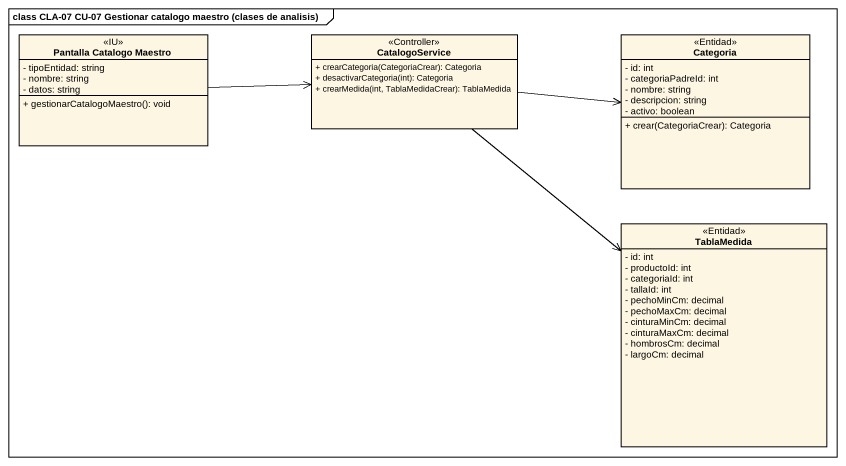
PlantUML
@startuml
mainframe class CLA-07 CU-07 Gestionar catalogo maestro (clases de analisis)
hide circle
hide empty members
skinparam classAttributeIconSize 0
class "Pantalla Catalogo Maestro" as Pantalla_Catalogo_Maestro <<IU>> {
  - tipoEntidad: string
  - nombre: string
  - datos: string
  + gestionarCatalogoMaestro(): void
}
class CatalogoService <<Controller>> {
  + crearCategoria(CategoriaCrear): Categoria
  + desactivarCategoria(int): Categoria
  + crearMedida(int, TablaMedidaCrear): TablaMedida
}
class Categoria <<Entidad>> {
  - id: int
  - categoriaPadreId: int
  - nombre: string
  - descripcion: string
  - activo: boolean
  + crear(CategoriaCrear): Categoria
}
class TablaMedida <<Entidad>> {
  - id: int
  - productoId: int
  - categoriaId: int
  - tallaId: int
  - pechoMinCm: decimal
  - pechoMaxCm: decimal
  - cinturaMinCm: decimal
  - cinturaMaxCm: decimal
  - hombrosCm: decimal
  - largoCm: decimal
}
Pantalla_Catalogo_Maestro -right-> CatalogoService
CatalogoService -right-> Categoria
CatalogoService --> TablaMedida
@enduml
